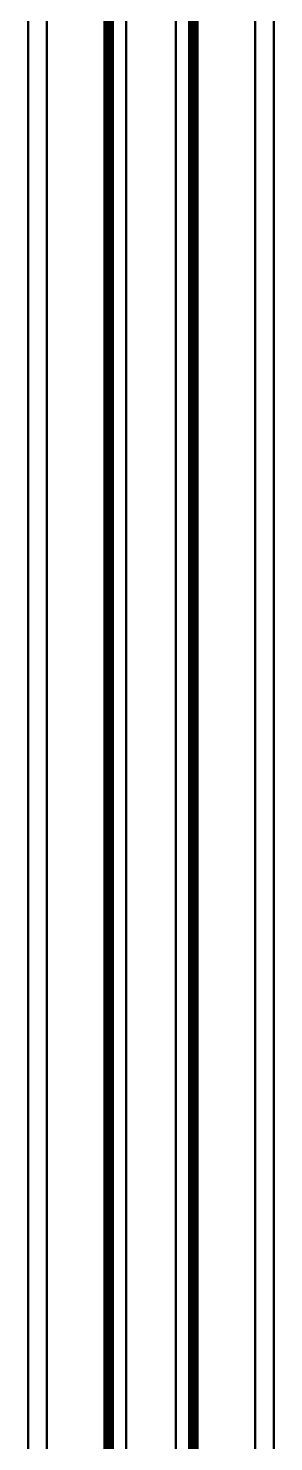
# Model space of a CAD drawing. Header units: millimetres. Extents: x -1615 to 4166, y 5 to 3174.
# Drawn here: x 2080.1 to 2093.5, y 1788.7 to 1865.5 of the extents above; entities that cross this region are included whole.
import ezdxf

# ---------------------------------------------------------------- set-up
doc = ezdxf.new("R2010")
doc.units = ezdxf.units.MM
doc.header["$LTSCALE"] = 0.25
doc.layers.add('Net dam', color=7, linetype='Continuous', lineweight=50)

msp = doc.modelspace()

# ---------------------------------------------------------------- linework, layer by layer
at = {"layer": 'Net dam'}
for p, q in [((2085.459, 1892.7), (2085.459, 1741.233)), ((2088.141, 1892.7), (2088.141, 1741.233)), ((2080.133, 1889.633), (2080.133, 1744.3)), ((2093.467, 1889.633), (2093.467, 1745.3)), ((2081.133, 1888.633), (2081.133, 1745.3)), ((2084.267, 1888.633), (2084.267, 1745.3)), ((2084.4, 1888.766), (2084.4, 1745.166)), ((2084.533, 1888.966), (2084.533, 1744.966)), ((2084.6, 1888.966), (2084.6, 1744.966)), ((2084.733, 1889.1), (2084.733, 1744.833)), ((2088.867, 1889.1), (2088.867, 1744.833)), ((2089, 1888.966), (2089, 1744.966)), ((2089.067, 1888.966), (2089.067, 1744.966)), ((2089.2, 1888.766), (2089.2, 1745.166)), ((2089.333, 1888.633), (2089.333, 1745.3)), ((2092.467, 1888.633), (2092.467, 1745.3))]:
    msp.add_line(p, q, dxfattribs=at)

doc.saveas('drawing.dxf')
